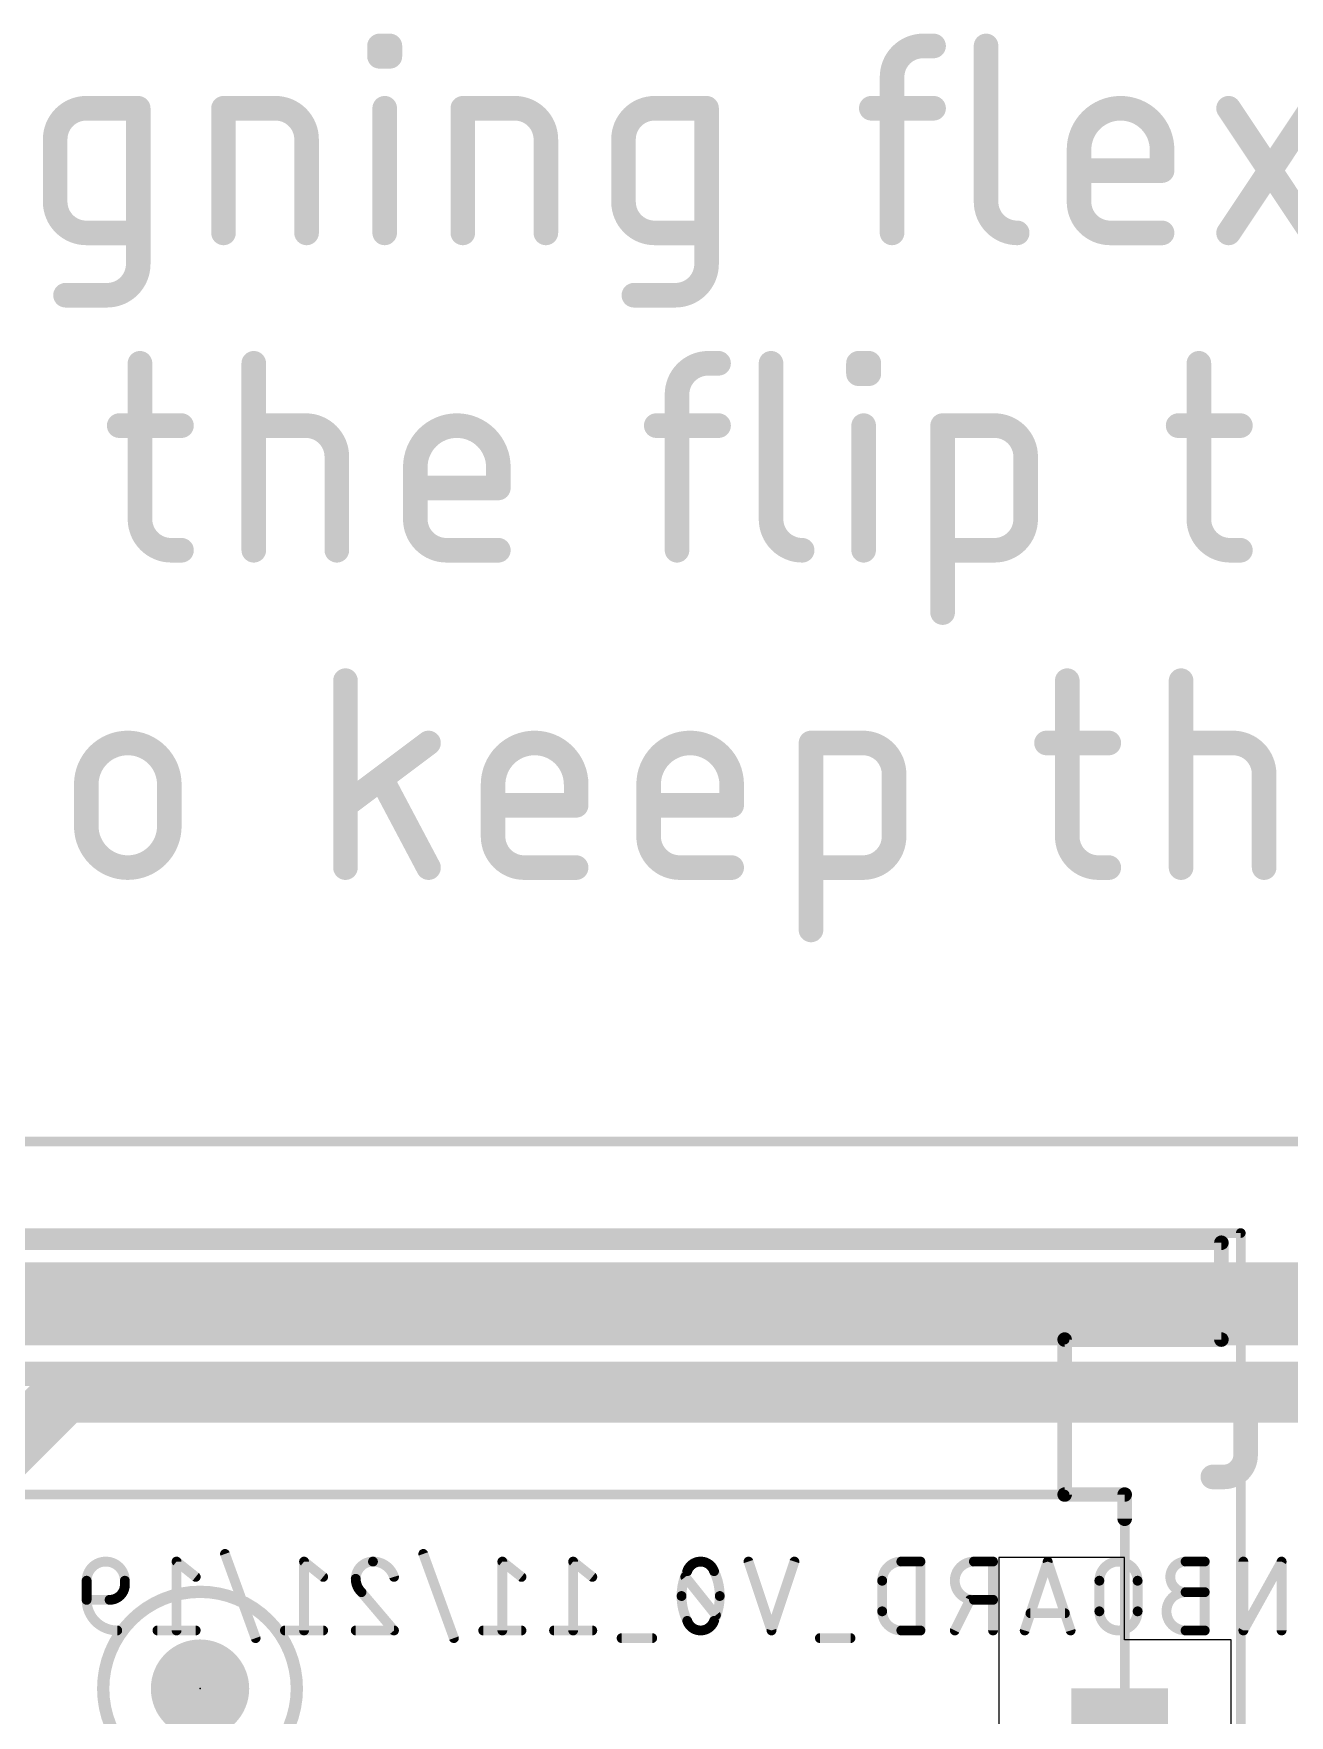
# Model space of a CAD drawing. Extents: x -4.1 to 63.7, y 1.1 to 51.7.
# Drawn here: x 9.88 to 22.85, y 34.37 to 51.74 of the extents above; entities that cross this region are included whole.
import ezdxf

# ---------------------------------------------------------------- set-up
doc = ezdxf.new("R2010")
doc.units = 0
for name, color, linetype in [('1', 12, 'CONTINUOUS'), ('16', 132, 'CONTINUOUS'), ('2', 41, 'CONTINUOUS'), ('20', 141, 'CONTINUOUS'), ('21', 253, 'CONTINUOUS'), ('23', 53, 'CONTINUOUS'), ('25', 253, 'CONTINUOUS'), ('26', 253, 'CONTINUOUS'), ('39', 12, 'CONTINUOUS'), ('41', 12, 'CONTINUOUS'), ('51', 253, 'CONTINUOUS')]:
    doc.layers.add(name, color=color, linetype=linetype)

# ---------------------------------------------------------------- blocks, each defined once
blk = doc.blocks.new('PIE')
at = {"const_width": 0.5}
blk.add_lwpolyline([(0, -0.25, 1), (0, 0.25, 1), (0, -0.25)], format="xyb", dxfattribs=at)
blk = doc.blocks.new('RECT')
blk.add_solid([(-0.5, -0.5), (0.5, -0.5), (-0.5, 0.5), (0.5, 0.5)])

msp = doc.modelspace()

# ---------------------------------------------------------------- linework, layer by layer
at = {"layer": '1'}
for p, q in [((21.15, 36.004), (19.85, 36.004)), ((19.85, 36.004), (19.85, 32.954)), ((21.15, 35.154), (21.15, 36.004)), ((22.25, 35.154), (21.15, 35.154)), ((22.25, 32.954), (22.25, 35.154))]:
    msp.add_line(p, q, dxfattribs=at)
for points, const_width in [([(34.3071, 38.9), (8.2893, 38.9)], 0.3048), ([(34, 38.4), (8.4, 38.4)], 0.3048), ([(10.2, 37.7), (8.3, 35.8)], 0.6096), ([(33.7, 37.7), (10.2, 37.7)], 0.6096)]:
    msp.add_lwpolyline(points, dxfattribs=dict(at, const_width=const_width))
at = {"layer": '1', "const_width": 0.3048}
for points in [[(10.2, 37.8524, 1), (10.2, 37.5476)], [(10.3078, 37.5922, 1), (10.0922, 37.8078)]]:
    msp.add_lwpolyline(points, format="xyb", dxfattribs=at)
at = {"layer": '16', "const_width": 0.8128}
msp.add_lwpolyline([(34.1, 38.6), (8.8, 38.6)], dxfattribs=at)
at = {"layer": '2', "const_width": 0.25}
msp.add_lwpolyline([(4.2, 37.9), (36.6, 37.9)], dxfattribs=at)
at = {"layer": '20'}
for points, const_width in [([(13.454, 51.5034), (13.454, 51.6106)], 0.254), ([(13.454, 51.6106), (13.5613, 51.6106)], 0.254), ([(13.5613, 51.5034), (13.454, 51.5034)], 0.254), ([(13.5613, 51.6106), (13.5613, 51.5034)], 0.254), ([(19.0699, 51.6106), (19.1772, 51.6106)], 0.254), ([(19.7192, 51.6106), (19.7192, 50.0019)], 0.254), ([(18.7482, 49.6802), (18.7482, 51.2889)], 0.254), ([(10.4255, 50.9671), (10.9617, 50.9671)], 0.254), ([(10.9617, 50.9671), (10.9617, 49.3585)], 0.254), ([(11.8428, 49.6802), (11.8428, 50.9671)], 0.254), ([(11.8428, 50.9671), (12.379, 50.9671)], 0.254), ([(13.5077, 49.6802), (13.5077, 50.9671)], 0.254), ([(14.3146, 49.6802), (14.3146, 50.9671)], 0.254), ([(14.3146, 50.9671), (14.8508, 50.9671)], 0.254), ([(16.296, 50.9671), (16.8322, 50.9671)], 0.254), ([(16.8322, 50.9671), (16.8322, 49.3585)], 0.254), ([(18.5337, 50.9671), (19.1772, 50.9671)], 0.254), ([(22.2243, 49.6802), (23.0822, 50.9671)], 0.254), ([(22.2243, 50.9671), (23.0822, 49.6802)], 0.254), ([(10.1038, 50.0019), (10.1038, 50.6454)], 0.254), ([(12.7007, 50.6454), (12.7007, 49.6802)], 0.254), ([(15.1725, 50.6454), (15.1725, 49.6802)], 0.254), ([(15.9743, 50.0019), (15.9743, 50.6454)], 0.254), ([(20.6794, 50.0019), (20.6794, 50.5382)], 0.254), ([(21.5373, 50.5382), (21.5373, 50.3237)], 0.254), ([(21.5373, 50.3237), (20.6794, 50.3237)], 0.254), ([(10.9617, 49.6802), (10.4255, 49.6802)], 0.254), ([(16.8322, 49.6802), (16.296, 49.6802)], 0.254), ([(21.5373, 49.6802), (21.0011, 49.6802)], 0.254), ([(10.64, 49.0367), (10.211, 49.0367)], 0.254), ([(16.5105, 49.0367), (16.0815, 49.0367)], 0.254), ([(10.9799, 48.334), (10.9799, 46.7253)], 0.254), ([(12.1553, 46.4036), (12.1553, 48.334)], 0.254), ([(16.8489, 48.334), (16.9562, 48.334)], 0.254), ([(17.4982, 48.334), (17.4982, 46.7253)], 0.254), ([(18.4012, 48.2268), (18.4012, 48.334)], 0.254), ([(18.4012, 48.334), (18.5084, 48.334)], 0.254), ([(18.5084, 48.334), (18.5084, 48.2268)], 0.254), ([(21.9175, 48.334), (21.9175, 46.7253)], 0.254), ([(18.5084, 48.2268), (18.4012, 48.2268)], 0.254), ([(16.5272, 46.4036), (16.5272, 48.0123)], 0.254), ([(10.7654, 47.6905), (11.4088, 47.6905)], 0.254), ([(12.1553, 47.6905), (12.6916, 47.6905)], 0.254), ([(16.3127, 47.6905), (16.9562, 47.6905)], 0.254), ([(18.4548, 46.4036), (18.4548, 47.6905)], 0.254), ([(19.2705, 45.7601), (19.2705, 47.6905)], 0.254), ([(19.2705, 47.6905), (19.8067, 47.6905)], 0.254), ([(21.703, 47.6905), (22.3464, 47.6905)], 0.254), ([(13.0133, 47.3688), (13.0133, 46.4036)], 0.254), ([(20.1284, 47.3688), (20.1284, 46.7253)], 0.254), ([(13.8238, 46.7253), (13.8238, 47.2616)], 0.254), ([(14.6817, 47.2616), (14.6817, 47.0471)], 0.254), ([(14.6817, 47.0471), (13.8238, 47.0471)], 0.254), ([(11.3016, 46.4036), (11.4088, 46.4036)], 0.254), ([(14.6817, 46.4036), (14.1455, 46.4036)], 0.254), ([(19.8067, 46.4036), (19.2705, 46.4036)], 0.254), ([(22.2392, 46.4036), (22.3464, 46.4036)], 0.254), ([(13.1025, 43.127), (13.1025, 45.0574)], 0.254), ([(20.558, 45.0574), (20.558, 43.4487)], 0.254), ([(21.7335, 43.127), (21.7335, 45.0574)], 0.254), ([(13.9604, 44.4139), (13.1025, 43.7705)], 0.254), ([(17.911, 42.4835), (17.911, 44.4139)], 0.254), ([(17.911, 44.4139), (18.4472, 44.4139)], 0.254), ([(20.3435, 44.4139), (20.987, 44.4139)], 0.254), ([(21.7335, 44.4139), (22.2697, 44.4139)], 0.254), ([(10.4251, 43.556), (10.4251, 43.985)], 0.254), ([(11.2831, 43.985), (11.2831, 43.556)], 0.254), ([(13.9604, 43.127), (13.4778, 44.0386)], 0.254), ([(14.6271, 43.4487), (14.6271, 43.985)], 0.254), ([(15.4851, 43.985), (15.4851, 43.7705)], 0.254), ([(16.2338, 43.4487), (16.2338, 43.985)], 0.254), ([(17.0917, 43.985), (17.0917, 43.7705)], 0.254), ([(18.7689, 44.0922), (18.7689, 43.4487)], 0.254), ([(22.5914, 44.0922), (22.5914, 43.127)], 0.254), ([(15.4851, 43.7705), (14.6271, 43.7705)], 0.254), ([(17.0917, 43.7705), (16.2338, 43.7705)], 0.254), ([(15.4851, 43.127), (14.9488, 43.127)], 0.254), ([(17.0917, 43.127), (16.5555, 43.127)], 0.254), ([(18.4472, 43.127), (17.911, 43.127)], 0.254), ([(20.8797, 43.127), (20.987, 43.127)], 0.254), ([(39, 40.3), (3.7, 40.3)], 0.1)]:
    msp.add_lwpolyline(points, dxfattribs=dict(at, const_width=const_width))
for points, const_width in [([(13.5175, 51.6106, 1), (13.3905, 51.6106)], 0.127), ([(13.454, 51.6741, 1), (13.454, 51.5471)], 0.127), ([(13.454, 51.5669, 1), (13.454, 51.4399)], 0.127), ([(13.6248, 51.6106, 1), (13.4978, 51.6106)], 0.127), ([(13.5613, 51.5471, 1), (13.5613, 51.6741)], 0.127), ([(13.5613, 51.4399, 1), (13.5613, 51.5669)], 0.127), ([(19.0699, 51.6106, 0.4142), (18.7482, 51.2889)], 0.254), ([(19.0699, 51.6741, 1), (19.0699, 51.5471)], 0.127), ([(19.0699, 51.5471, 1), (19.0699, 51.6741)], 0.127), ([(19.1772, 51.5471, 1), (19.1772, 51.6741)], 0.127), ([(19.7827, 51.6106, 1), (19.6557, 51.6106)], 0.127), ([(13.3905, 51.5034, 1), (13.5175, 51.5034)], 0.127), ([(13.4978, 51.5034, 1), (13.6248, 51.5034)], 0.127), ([(18.8117, 51.2889, 1), (18.6847, 51.2889)], 0.127), ([(18.6847, 51.2889, 1), (18.8117, 51.2889)], 0.127), ([(10.4255, 50.9671, 0.4142), (10.1038, 50.6454)], 0.254), ([(10.4255, 51.0306, 1), (10.4255, 50.9036)], 0.127), ([(10.4255, 50.9036, 1), (10.4255, 51.0306)], 0.127), ([(11.0252, 50.9671, 1), (10.8982, 50.9671)], 0.127), ([(10.9617, 50.9036, 1), (10.9617, 51.0306)], 0.127), ([(11.9063, 50.9671, 1), (11.7793, 50.9671)], 0.127), ([(11.8428, 51.0306, 1), (11.8428, 50.9036)], 0.127), ([(12.7007, 50.6454, 0.4142), (12.379, 50.9671)], 0.254), ([(12.379, 51.0306, 1), (12.379, 50.9036)], 0.127), ([(12.379, 50.9036, 1), (12.379, 51.0306)], 0.127), ([(13.5712, 50.9671, 1), (13.4442, 50.9671)], 0.127), ([(14.3781, 50.9671, 1), (14.2511, 50.9671)], 0.127), ([(14.3146, 51.0306, 1), (14.3146, 50.9036)], 0.127), ([(15.1725, 50.6454, 0.4142), (14.8508, 50.9671)], 0.254), ([(14.8508, 51.0306, 1), (14.8508, 50.9036)], 0.127), ([(14.8508, 50.9036, 1), (14.8508, 51.0306)], 0.127), ([(16.296, 50.9671, 0.4142), (15.9743, 50.6454)], 0.254), ([(16.296, 51.0306, 1), (16.296, 50.9036)], 0.127), ([(16.296, 50.9036, 1), (16.296, 51.0306)], 0.127), ([(16.8957, 50.9671, 1), (16.7687, 50.9671)], 0.127), ([(16.8322, 50.9036, 1), (16.8322, 51.0306)], 0.127), ([(18.5337, 51.0306, 1), (18.5337, 50.9036)], 0.127), ([(19.1772, 50.9036, 1), (19.1772, 51.0306)], 0.127), ([(21.5373, 50.5382, 1), (20.6794, 50.5382)], 0.254), ([(22.2771, 51.0024, 1), (22.1714, 50.9319)], 0.127), ([(10.1673, 50.6454, 1), (10.0403, 50.6454)], 0.127), ([(10.0403, 50.6454, 1), (10.1673, 50.6454)], 0.127), ([(12.7642, 50.6454, 1), (12.6372, 50.6454)], 0.127), ([(12.6372, 50.6454, 1), (12.7642, 50.6454)], 0.127), ([(15.236, 50.6454, 1), (15.109, 50.6454)], 0.127), ([(15.109, 50.6454, 1), (15.236, 50.6454)], 0.127), ([(16.0378, 50.6454, 1), (15.9108, 50.6454)], 0.127), ([(15.9108, 50.6454, 1), (16.0378, 50.6454)], 0.127), ([(20.7429, 50.5382, 1), (20.6159, 50.5382)], 0.127), ([(20.6159, 50.5382, 1), (20.7429, 50.5382)], 0.127), ([(21.6008, 50.5382, 1), (21.4738, 50.5382)], 0.127), ([(21.4738, 50.5382, 1), (21.6008, 50.5382)], 0.127), ([(20.6794, 50.3872, 1), (20.6794, 50.2602)], 0.127), ([(21.4738, 50.3237, 1), (21.6008, 50.3237)], 0.127), ([(21.5373, 50.2602, 1), (21.5373, 50.3872)], 0.127), ([(10.1038, 50.0019, 0.4142), (10.4255, 49.6802)], 0.254), ([(10.1673, 50.0019, 1), (10.0403, 50.0019)], 0.127), ([(10.0403, 50.0019, 1), (10.1673, 50.0019)], 0.127), ([(15.9743, 50.0019, 0.4142), (16.296, 49.6802)], 0.254), ([(16.0378, 50.0019, 1), (15.9108, 50.0019)], 0.127), ([(15.9108, 50.0019, 1), (16.0378, 50.0019)], 0.127), ([(19.7192, 50.0019, 0.4142), (20.0409, 49.6802)], 0.254), ([(19.7827, 50.0019, 1), (19.6557, 50.0019)], 0.127), ([(19.6557, 50.0019, 1), (19.7827, 50.0019)], 0.127), ([(20.6794, 50.0019, 0.4142), (21.0011, 49.6802)], 0.254), ([(20.7429, 50.0019, 1), (20.6159, 50.0019)], 0.127), ([(20.6159, 50.0019, 1), (20.7429, 50.0019)], 0.127), ([(10.4255, 49.7437, 1), (10.4255, 49.6167)], 0.127), ([(10.4255, 49.6167, 1), (10.4255, 49.7437)], 0.127), ([(10.9617, 49.6167, 1), (10.9617, 49.7437)], 0.127), ([(11.7793, 49.6802, 1), (11.9063, 49.6802)], 0.127), ([(12.6372, 49.6802, 1), (12.7642, 49.6802)], 0.127), ([(13.4442, 49.6802, 1), (13.5712, 49.6802)], 0.127), ([(14.2511, 49.6802, 1), (14.3781, 49.6802)], 0.127), ([(15.109, 49.6802, 1), (15.236, 49.6802)], 0.127), ([(16.296, 49.7437, 1), (16.296, 49.6167)], 0.127), ([(16.296, 49.6167, 1), (16.296, 49.7437)], 0.127), ([(16.8322, 49.6167, 1), (16.8322, 49.7437)], 0.127), ([(18.6847, 49.6802, 1), (18.8117, 49.6802)], 0.127), ([(20.0409, 49.6167, 1), (20.0409, 49.7437)], 0.127), ([(21.0011, 49.7437, 1), (21.0011, 49.6167)], 0.127), ([(21.0011, 49.6167, 1), (21.0011, 49.7437)], 0.127), ([(21.5373, 49.6167, 1), (21.5373, 49.7437)], 0.127), ([(22.1714, 49.7154, 1), (22.2771, 49.645)], 0.127), ([(10.64, 49.0367, 0.4142), (10.9617, 49.3585)], 0.254), ([(11.0252, 49.3585, 1), (10.8982, 49.3585)], 0.127), ([(10.8982, 49.3585, 1), (11.0252, 49.3585)], 0.127), ([(16.5105, 49.0367, 0.4142), (16.8322, 49.3585)], 0.254), ([(16.8957, 49.3585, 1), (16.7687, 49.3585)], 0.127), ([(16.7687, 49.3585, 1), (16.8957, 49.3585)], 0.127), ([(10.211, 49.1002, 1), (10.211, 48.9732)], 0.127), ([(10.64, 49.1002, 1), (10.64, 48.9732)], 0.127), ([(10.64, 48.9732, 1), (10.64, 49.1002)], 0.127), ([(16.0815, 49.1002, 1), (16.0815, 48.9732)], 0.127), ([(16.5105, 49.1002, 1), (16.5105, 48.9732)], 0.127), ([(16.5105, 48.9732, 1), (16.5105, 49.1002)], 0.127), ([(11.0434, 48.334, 1), (10.9164, 48.334)], 0.127), ([(12.2188, 48.334, 1), (12.0918, 48.334)], 0.127), ([(16.8489, 48.334, 0.4142), (16.5272, 48.0123)], 0.254), ([(16.8489, 48.3975, 1), (16.8489, 48.2705)], 0.127), ([(16.8489, 48.2705, 1), (16.8489, 48.3975)], 0.127), ([(16.9562, 48.2705, 1), (16.9562, 48.3975)], 0.127), ([(17.5617, 48.334, 1), (17.4347, 48.334)], 0.127), ([(18.4647, 48.334, 1), (18.3377, 48.334)], 0.127), ([(18.4012, 48.3975, 1), (18.4012, 48.2705)], 0.127), ([(18.5719, 48.334, 1), (18.4449, 48.334)], 0.127), ([(18.5084, 48.2705, 1), (18.5084, 48.3975)], 0.127), ([(21.981, 48.334, 1), (21.854, 48.334)], 0.127), ([(18.4012, 48.2903, 1), (18.4012, 48.1633)], 0.127), ([(18.3377, 48.2268, 1), (18.4647, 48.2268)], 0.127), ([(18.4449, 48.2268, 1), (18.5719, 48.2268)], 0.127), ([(18.5084, 48.1633, 1), (18.5084, 48.2903)], 0.127), ([(16.5907, 48.0123, 1), (16.4637, 48.0123)], 0.127), ([(16.4637, 48.0123, 1), (16.5907, 48.0123)], 0.127), ([(10.7654, 47.754, 1), (10.7654, 47.627)], 0.127), ([(11.4088, 47.627, 1), (11.4088, 47.754)], 0.127), ([(12.1553, 47.754, 1), (12.1553, 47.627)], 0.127), ([(13.0133, 47.3688, 0.4142), (12.6916, 47.6905)], 0.254), ([(12.6916, 47.754, 1), (12.6916, 47.627)], 0.127), ([(12.6916, 47.627, 1), (12.6916, 47.754)], 0.127), ([(14.6817, 47.2616, 1), (13.8238, 47.2616)], 0.254), ([(16.3127, 47.754, 1), (16.3127, 47.627)], 0.127), ([(16.9562, 47.627, 1), (16.9562, 47.754)], 0.127), ([(18.5183, 47.6905, 1), (18.3913, 47.6905)], 0.127), ([(19.334, 47.6905, 1), (19.207, 47.6905)], 0.127), ([(19.2705, 47.754, 1), (19.2705, 47.627)], 0.127), ([(20.1284, 47.3688, 0.4142), (19.8067, 47.6905)], 0.254), ([(19.8067, 47.754, 1), (19.8067, 47.627)], 0.127), ([(19.8067, 47.627, 1), (19.8067, 47.754)], 0.127), ([(21.703, 47.754, 1), (21.703, 47.627)], 0.127), ([(22.3464, 47.627, 1), (22.3464, 47.754)], 0.127), ([(13.0768, 47.3688, 1), (12.9498, 47.3688)], 0.127), ([(12.9498, 47.3688, 1), (13.0768, 47.3688)], 0.127), ([(20.1919, 47.3688, 1), (20.0649, 47.3688)], 0.127), ([(20.0649, 47.3688, 1), (20.1919, 47.3688)], 0.127), ([(13.8873, 47.2616, 1), (13.7603, 47.2616)], 0.127), ([(13.7603, 47.2616, 1), (13.8873, 47.2616)], 0.127), ([(14.7452, 47.2616, 1), (14.6182, 47.2616)], 0.127), ([(14.6182, 47.2616, 1), (14.7452, 47.2616)], 0.127), ([(13.8238, 47.1106, 1), (13.8238, 46.9836)], 0.127), ([(14.6182, 47.0471, 1), (14.7452, 47.0471)], 0.127), ([(14.6817, 46.9836, 1), (14.6817, 47.1106)], 0.127), ([(10.9799, 46.7253, 0.4142), (11.3016, 46.4036)], 0.254), ([(11.0434, 46.7253, 1), (10.9164, 46.7253)], 0.127), ([(10.9164, 46.7253, 1), (11.0434, 46.7253)], 0.127), ([(13.8238, 46.7253, 0.4142), (14.1455, 46.4036)], 0.254), ([(13.8873, 46.7253, 1), (13.7603, 46.7253)], 0.127), ([(13.7603, 46.7253, 1), (13.8873, 46.7253)], 0.127), ([(17.4982, 46.7253, 0.4142), (17.8199, 46.4036)], 0.254), ([(17.5617, 46.7253, 1), (17.4347, 46.7253)], 0.127), ([(17.4347, 46.7253, 1), (17.5617, 46.7253)], 0.127), ([(19.8067, 46.4036, 0.4142), (20.1284, 46.7253)], 0.254), ([(20.1919, 46.7253, 1), (20.0649, 46.7253)], 0.127), ([(20.0649, 46.7253, 1), (20.1919, 46.7253)], 0.127), ([(21.9175, 46.7253, 0.4142), (22.2392, 46.4036)], 0.254), ([(21.981, 46.7253, 1), (21.854, 46.7253)], 0.127), ([(21.854, 46.7253, 1), (21.981, 46.7253)], 0.127), ([(11.3016, 46.4671, 1), (11.3016, 46.3401)], 0.127), ([(11.3016, 46.3401, 1), (11.3016, 46.4671)], 0.127), ([(11.4088, 46.3401, 1), (11.4088, 46.4671)], 0.127), ([(12.0918, 46.4036, 1), (12.2188, 46.4036)], 0.127), ([(12.9498, 46.4036, 1), (13.0768, 46.4036)], 0.127), ([(14.1455, 46.4671, 1), (14.1455, 46.3401)], 0.127), ([(14.1455, 46.3401, 1), (14.1455, 46.4671)], 0.127), ([(14.6817, 46.3401, 1), (14.6817, 46.4671)], 0.127), ([(16.4637, 46.4036, 1), (16.5907, 46.4036)], 0.127), ([(17.8199, 46.3401, 1), (17.8199, 46.4671)], 0.127), ([(18.3913, 46.4036, 1), (18.5183, 46.4036)], 0.127), ([(19.2705, 46.4671, 1), (19.2705, 46.3401)], 0.127), ([(19.8067, 46.4671, 1), (19.8067, 46.3401)], 0.127), ([(19.8067, 46.3401, 1), (19.8067, 46.4671)], 0.127), ([(22.2392, 46.4671, 1), (22.2392, 46.3401)], 0.127), ([(22.2392, 46.3401, 1), (22.2392, 46.4671)], 0.127), ([(22.3464, 46.3401, 1), (22.3464, 46.4671)], 0.127), ([(19.207, 45.7601, 1), (19.334, 45.7601)], 0.127), ([(13.166, 45.0574, 1), (13.039, 45.0574)], 0.127), ([(20.6215, 45.0574, 1), (20.4945, 45.0574)], 0.127), ([(21.797, 45.0574, 1), (21.67, 45.0574)], 0.127), ([(11.283, 43.985, 1), (10.4251, 43.985)], 0.254), ([(13.9985, 44.3631, 1), (13.9223, 44.4647)], 0.127), ([(15.4851, 43.985, 1), (14.6271, 43.985)], 0.254), ([(17.0917, 43.985, 1), (16.2338, 43.985)], 0.254), ([(17.9745, 44.4139, 1), (17.8475, 44.4139)], 0.127), ([(17.911, 44.4774, 1), (17.911, 44.3504)], 0.127), ([(18.7689, 44.0922, 0.4142), (18.4472, 44.4139)], 0.254), ([(18.4472, 44.4774, 1), (18.4472, 44.3504)], 0.127), ([(18.4472, 44.3504, 1), (18.4472, 44.4774)], 0.127), ([(20.3435, 44.4774, 1), (20.3435, 44.3504)], 0.127), ([(20.987, 44.3504, 1), (20.987, 44.4774)], 0.127), ([(21.7335, 44.4774, 1), (21.7335, 44.3504)], 0.127), ([(22.5914, 44.0922, 0.4142), (22.2697, 44.4139)], 0.254), ([(22.2697, 44.4774, 1), (22.2697, 44.3504)], 0.127), ([(22.2697, 44.3504, 1), (22.2697, 44.4774)], 0.127), ([(10.4886, 43.985, 1), (10.3616, 43.985)], 0.127), ([(11.3466, 43.985, 1), (11.2196, 43.985)], 0.127), ([(13.534, 44.0683, 1), (13.4217, 44.0089)], 0.127), ([(14.6906, 43.985, 1), (14.5636, 43.985)], 0.127), ([(15.5486, 43.985, 1), (15.4216, 43.985)], 0.127), ([(16.2973, 43.985, 1), (16.1703, 43.985)], 0.127), ([(17.1552, 43.985, 1), (17.0282, 43.985)], 0.127), ([(18.8324, 44.0922, 1), (18.7054, 44.0922)], 0.127), ([(18.7054, 44.0922, 1), (18.8324, 44.0922)], 0.127), ([(22.6549, 44.0922, 1), (22.5279, 44.0922)], 0.127), ([(22.5279, 44.0922, 1), (22.6549, 44.0922)], 0.127), ([(10.3616, 43.985, 1), (10.4886, 43.985)], 0.127), ([(11.2195, 43.985, 1), (11.3465, 43.985)], 0.127), ([(14.5636, 43.985, 1), (14.6906, 43.985)], 0.127), ([(15.4216, 43.985, 1), (15.5486, 43.985)], 0.127), ([(16.1703, 43.985, 1), (16.2973, 43.985)], 0.127), ([(17.0282, 43.985, 1), (17.1552, 43.985)], 0.127), ([(13.0644, 43.8213, 1), (13.1406, 43.7197)], 0.127), ([(14.6271, 43.834, 1), (14.6271, 43.707)], 0.127), ([(15.4216, 43.7705, 1), (15.5486, 43.7705)], 0.127), ([(15.4851, 43.707, 1), (15.4851, 43.834)], 0.127), ([(16.2338, 43.834, 1), (16.2338, 43.707)], 0.127), ([(17.0282, 43.7705, 1), (17.1552, 43.7705)], 0.127), ([(17.0917, 43.707, 1), (17.0917, 43.834)], 0.127), ([(10.4251, 43.556, 1), (11.2831, 43.556)], 0.254), ([(10.4886, 43.556, 1), (10.3616, 43.556)], 0.127), ([(10.3616, 43.556, 1), (10.4886, 43.556)], 0.127), ([(11.3466, 43.556, 1), (11.2196, 43.556)], 0.127), ([(11.2196, 43.556, 1), (11.3466, 43.556)], 0.127), ([(14.6271, 43.4487, 0.4142), (14.9488, 43.127)], 0.254), ([(14.6906, 43.4487, 1), (14.5636, 43.4487)], 0.127), ([(14.5636, 43.4487, 1), (14.6906, 43.4487)], 0.127), ([(16.2338, 43.4487, 0.4142), (16.5555, 43.127)], 0.254), ([(16.2973, 43.4487, 1), (16.1703, 43.4487)], 0.127), ([(16.1703, 43.4487, 1), (16.2973, 43.4487)], 0.127), ([(18.4472, 43.127, 0.4142), (18.7689, 43.4487)], 0.254), ([(18.8324, 43.4487, 1), (18.7054, 43.4487)], 0.127), ([(18.7054, 43.4487, 1), (18.8324, 43.4487)], 0.127), ([(20.558, 43.4487, 0.4142), (20.8797, 43.127)], 0.254), ([(20.6215, 43.4487, 1), (20.4945, 43.4487)], 0.127), ([(20.4945, 43.4487, 1), (20.6215, 43.4487)], 0.127), ([(14.9488, 43.1905, 1), (14.9488, 43.0635)], 0.127), ([(14.9488, 43.0635, 1), (14.9488, 43.1905)], 0.127), ([(15.4851, 43.0635, 1), (15.4851, 43.1905)], 0.127), ([(16.5555, 43.1905, 1), (16.5555, 43.0635)], 0.127), ([(16.5555, 43.0635, 1), (16.5555, 43.1905)], 0.127), ([(17.0917, 43.0635, 1), (17.0917, 43.1905)], 0.127), ([(17.911, 43.1905, 1), (17.911, 43.0635)], 0.127), ([(18.4472, 43.1905, 1), (18.4472, 43.0635)], 0.127), ([(18.4472, 43.0635, 1), (18.4472, 43.1905)], 0.127), ([(20.8797, 43.1905, 1), (20.8797, 43.0635)], 0.127), ([(20.8797, 43.0635, 1), (20.8797, 43.1905)], 0.127), ([(20.987, 43.0635, 1), (20.987, 43.1905)], 0.127), ([(13.039, 43.127, 1), (13.166, 43.127)], 0.127), ([(13.9043, 43.0973, 1), (14.0166, 43.1567)], 0.127), ([(21.67, 43.127, 1), (21.797, 43.127)], 0.127), ([(22.5279, 43.127, 1), (22.6549, 43.127)], 0.127), ([(17.8475, 42.4835, 1), (17.9745, 42.4835)], 0.127)]:
    msp.add_lwpolyline(points, format="xyb", dxfattribs=dict(at, const_width=const_width))
at = {"layer": '21', "const_width": 0.15}
for points in [[(22.15, 39.254), (3.55, 39.254)], [(22.15, 39.254), (22.15, 38.254)], [(20.531, 38.254), (20.531, 36.654)], [(22.15, 38.254), (20.531, 38.254)], [(21.151, 36.654), (20.531, 36.654)], [(21.151, 36.654), (21.151, 36.404)]]:
    msp.add_lwpolyline(points, dxfattribs=at)
at = {"layer": '21', "const_width": 0.075}
for points in [[(22.1875, 39.254, 1), (22.1125, 39.254)], [(22.15, 39.2165, 1), (22.15, 39.2915)], [(20.5685, 38.254, 1), (20.4935, 38.254)], [(20.531, 38.2915, 1), (20.531, 38.2165)], [(22.1125, 38.254, 1), (22.1875, 38.254)], [(22.15, 38.2165, 1), (22.15, 38.2915)], [(20.531, 36.6915, 1), (20.531, 36.6165)], [(20.4935, 36.654, 1), (20.5685, 36.654)], [(21.1885, 36.654, 1), (21.1135, 36.654)], [(21.151, 36.6165, 1), (21.151, 36.6915)], [(21.1135, 36.404, 1), (21.1885, 36.404)]]:
    msp.add_lwpolyline(points, format="xyb", dxfattribs=at)
at = {"layer": '23'}
msp.add_point((11.6, 34.65), dxfattribs=at)
at = {"layer": '25', "const_width": 0.254}
for points in [[(22.4, 37.852), (22.4, 37.0618)], [(22.1743, 36.836), (22.0614, 36.836)]]:
    msp.add_lwpolyline(points, dxfattribs=at)
at = {"layer": '25'}
for points, const_width in [([(22.4635, 37.852, 1), (22.3365, 37.852)], 0.127), ([(22.1743, 36.836, 0.4142), (22.4, 37.0618)], 0.254), ([(22.4635, 37.0618, 1), (22.3365, 37.0618)], 0.127), ([(22.3365, 37.0618, 1), (22.4635, 37.0618)], 0.127), ([(22.0614, 36.8995, 1), (22.0614, 36.7725)], 0.127), ([(22.1743, 36.8995, 1), (22.1743, 36.7725)], 0.127), ([(22.1743, 36.7725, 1), (22.1743, 36.8995)], 0.127)]:
    msp.add_lwpolyline(points, format="xyb", dxfattribs=dict(at, const_width=const_width))
at = {"layer": '26'}
for points, const_width in [([(10.8239, 35.7644, 1), (10.4288, 35.7644)], 0.1016), ([(11.3737, 35.9818, 1), (11.342, 35.9422)], 0.0508), ([(11.3833, 35.962, 1), (11.3325, 35.962)], 0.0508), ([(11.8821, 36.0497, 1), (11.8343, 36.0323)], 0.0508), ([(12.6905, 35.9818, 1), (12.6587, 35.9422)], 0.0508), ([(12.7, 35.962, 1), (12.6492, 35.962)], 0.0508), ([(13.3864, 35.962, 0.4142), (13.2086, 35.7842)], 0.1016), ([(13.6037, 35.804, 0.3252), (13.3864, 35.962)], 0.1016), ([(13.3864, 35.9874, 1), (13.3864, 35.9366)], 0.0508), ([(13.3864, 35.9366, 1), (13.3864, 35.9874)], 0.0508), ([(13.9303, 36.0497, 1), (13.8826, 36.0323)], 0.0508), ([(14.7387, 35.9818, 1), (14.707, 35.9422)], 0.0508), ([(14.7483, 35.962, 1), (14.6975, 35.962)], 0.0508), ([(15.4703, 35.9818, 1), (15.4385, 35.9422)], 0.0508), ([(15.4798, 35.962, 1), (15.429, 35.962)], 0.0508), ([(16.7711, 35.962, 0.3205), (16.6328, 35.8632)], 0.1016), ([(16.9094, 35.8632, 0.3205), (16.7711, 35.962)], 0.1016), ([(16.7711, 35.9874, 1), (16.7711, 35.9366)], 0.0508), ([(16.7711, 35.9366, 1), (16.7711, 35.9874)], 0.0508), ([(17.2897, 35.97, 1), (17.2415, 35.954)], 0.0508), ([(17.7638, 35.954, 1), (17.7156, 35.97)], 0.0508), ([(18.8438, 35.962, 0.4142), (18.6462, 35.7644)], 0.1016), ([(18.8438, 35.9874, 1), (18.8438, 35.9366)], 0.0508), ([(18.8438, 35.9366, 1), (18.8438, 35.9874)], 0.0508), ([(19.0667, 35.962, 1), (19.0159, 35.962)], 0.0508), ([(19.0413, 35.9366, 1), (19.0413, 35.9874)], 0.0508), ([(19.5936, 35.962, 1), (19.5936, 35.5669)], 0.1016), ([(19.5936, 35.9874, 1), (19.5936, 35.9366)], 0.0508), ([(19.5936, 35.9366, 1), (19.5936, 35.9874)], 0.0508), ([(19.8166, 35.962, 1), (19.7658, 35.962)], 0.0508), ([(19.7912, 35.9366, 1), (19.7912, 35.9874)], 0.0508), ([(20.3797, 35.97, 1), (20.3315, 35.954)], 0.0508), ([(20.3797, 35.954, 1), (20.3315, 35.97)], 0.0508), ([(21.2846, 35.7644, 1), (20.8895, 35.7644)], 0.1016), ([(21.7803, 35.962, 1), (21.7803, 35.6459)], 0.1016), ([(21.7803, 35.9874, 1), (21.7803, 35.9366)], 0.0508), ([(21.7803, 35.9366, 1), (21.7803, 35.9874)], 0.0508), ([(22.0033, 35.962, 1), (21.9525, 35.962)], 0.0508), ([(21.9779, 35.9366, 1), (21.9779, 35.9874)], 0.0508), ([(22.4024, 35.962, 1), (22.3516, 35.962)], 0.0508), ([(22.7975, 35.962, 1), (22.7467, 35.962)], 0.0508), ([(22.7943, 35.9497, 1), (22.7499, 35.9743)], 0.0508), ([(10.4542, 35.7644, 1), (10.4034, 35.7644)], 0.0508), ([(10.4034, 35.7644, 1), (10.4542, 35.7644)], 0.0508), ([(10.6659, 35.5669, 0.4142), (10.8239, 35.7249)], 0.1016), ([(10.8493, 35.7644, 1), (10.7985, 35.7644)], 0.0508), ([(10.7985, 35.7644, 1), (10.8493, 35.7644)], 0.0508), ([(10.8493, 35.7249, 1), (10.7985, 35.7249)], 0.0508), ([(11.5396, 35.7841, 1), (11.5713, 35.8238)], 0.0508), ([(12.8563, 35.7841, 1), (12.888, 35.8238)], 0.0508), ([(13.2086, 35.7842, 0.2053), (13.2678, 35.6459)], 0.1016), ([(13.234, 35.7842, 1), (13.1832, 35.7842)], 0.0508), ([(13.1832, 35.7842, 1), (13.234, 35.7842)], 0.0508), ([(13.5795, 35.7961, 1), (13.6279, 35.8118)], 0.0508), ([(14.9046, 35.7841, 1), (14.9363, 35.8238)], 0.0508), ([(15.6361, 35.7841, 1), (15.6678, 35.8238)], 0.0508), ([(16.6328, 35.8632, 0.1139), (16.5736, 35.6064)], 0.1016), ([(16.6329, 35.8198, 1), (16.5932, 35.7881)], 0.0508), ([(16.6088, 35.8715, 1), (16.6569, 35.855)], 0.0508), ([(16.6557, 35.8521, 1), (16.61, 35.8744)], 0.0508), ([(16.9687, 35.6064, 0.1139), (16.9094, 35.8632)], 0.1016), ([(16.9322, 35.8744, 1), (16.8866, 35.8521)], 0.0508), ([(16.8854, 35.855, 1), (16.9334, 35.8715)], 0.0508), ([(18.6716, 35.7644, 1), (18.6208, 35.7644)], 0.0508), ([(18.6208, 35.7644, 1), (18.6716, 35.7644)], 0.0508), ([(20.9149, 35.7644, 1), (20.8641, 35.7644)], 0.0508), ([(20.8641, 35.7644, 1), (20.9149, 35.7644)], 0.0508), ([(21.31, 35.7644, 1), (21.2592, 35.7644)], 0.0508), ([(21.2592, 35.7644, 1), (21.31, 35.7644)], 0.0508), ([(10.4288, 35.5923, 1), (10.4288, 35.5415)], 0.0508), ([(10.4288, 35.5669, 0.4142), (10.7449, 35.2508)], 0.1016), ([(10.4542, 35.5669, 1), (10.4034, 35.5669)], 0.0508), ([(10.6659, 35.5923, 1), (10.6659, 35.5415)], 0.0508), ([(10.6659, 35.5415, 1), (10.6659, 35.5923)], 0.0508), ([(10.7985, 35.7249, 1), (10.8493, 35.7249)], 0.0508), ([(13.2872, 35.6624, 1), (13.2485, 35.6295)], 0.0508), ([(13.2503, 35.6275, 1), (13.2854, 35.6643)], 0.0508), ([(16.5736, 35.6064, 0.1139), (16.6328, 35.3496)], 0.1016), ([(16.599, 35.6064, 1), (16.5482, 35.6064)], 0.0508), ([(16.5482, 35.6064, 1), (16.599, 35.6064)], 0.0508), ([(16.9094, 35.3496, 0.1139), (16.9687, 35.6064)], 0.1016), ([(16.9941, 35.6064, 1), (16.9433, 35.6064)], 0.0508), ([(16.9433, 35.6064, 1), (16.9941, 35.6064)], 0.0508), ([(19.5768, 35.5555, 1), (19.5314, 35.5782)], 0.0508), ([(19.5936, 35.5923, 1), (19.5936, 35.5415)], 0.0508), ([(19.5936, 35.5415, 1), (19.5936, 35.5923)], 0.0508), ([(19.7912, 35.5415, 1), (19.7912, 35.5923)], 0.0508), ([(21.7803, 35.6459, 1), (21.7803, 35.2508)], 0.1016), ([(21.7803, 35.6713, 1), (21.7803, 35.6205)], 0.0508), ([(21.7803, 35.6205, 1), (21.7803, 35.6713)], 0.0508), ([(21.7803, 35.6205, 1), (21.7803, 35.6713)], 0.0508), ([(21.9779, 35.6205, 1), (21.9779, 35.6713)], 0.0508), ([(10.4034, 35.5669, 1), (10.4542, 35.5669)], 0.0508), ([(16.9093, 35.393, 1), (16.949, 35.4247)], 0.0508), ([(18.6462, 35.4484, 0.4142), (18.8438, 35.2508)], 0.1016), ([(18.6716, 35.4484, 1), (18.6208, 35.4484)], 0.0508), ([(18.6208, 35.4484, 1), (18.6716, 35.4484)], 0.0508), ([(20.1778, 35.454, 1), (20.1778, 35.4032)], 0.0508), ([(20.5334, 35.4032, 1), (20.5334, 35.454)], 0.0508), ([(20.8895, 35.4484, 1), (21.2846, 35.4484)], 0.1016), ([(20.9149, 35.4484, 1), (20.8641, 35.4484)], 0.0508), ([(20.8641, 35.4484, 1), (20.9149, 35.4484)], 0.0508), ([(21.31, 35.4484, 1), (21.2592, 35.4484)], 0.0508), ([(21.2592, 35.4484, 1), (21.31, 35.4484)], 0.0508), ([(10.7449, 35.2254, 1), (10.7449, 35.2762)], 0.0508), ([(11.1603, 35.2762, 1), (11.1603, 35.2254)], 0.0508), ([(11.3325, 35.2508, 1), (11.3833, 35.2508)], 0.0508), ([(11.5554, 35.2254, 1), (11.5554, 35.2762)], 0.0508), ([(12.4771, 35.2762, 1), (12.4771, 35.2254)], 0.0508), ([(12.6492, 35.2508, 1), (12.7, 35.2508)], 0.0508), ([(12.8722, 35.2254, 1), (12.8722, 35.2762)], 0.0508), ([(13.2086, 35.2762, 1), (13.2086, 35.2254)], 0.0508), ([(13.5843, 35.2343, 1), (13.623, 35.2673)], 0.0508), ([(13.6037, 35.2254, 1), (13.6037, 35.2762)], 0.0508), ([(14.5253, 35.2762, 1), (14.5253, 35.2254)], 0.0508), ([(14.6975, 35.2508, 1), (14.7483, 35.2508)], 0.0508), ([(14.9204, 35.2254, 1), (14.9204, 35.2762)], 0.0508), ([(15.2568, 35.2762, 1), (15.2568, 35.2254)], 0.0508), ([(15.429, 35.2508, 1), (15.4798, 35.2508)], 0.0508), ([(15.6519, 35.2254, 1), (15.6519, 35.2762)], 0.0508), ([(16.6328, 35.3496, 0.3205), (16.7711, 35.2508)], 0.1016), ([(16.6569, 35.3578, 1), (16.6088, 35.3413)], 0.0508), ([(16.61, 35.3384, 1), (16.6557, 35.3607)], 0.0508), ([(16.7711, 35.2508, 0.3205), (16.9094, 35.3496)], 0.1016), ([(16.7711, 35.2762, 1), (16.7711, 35.2254)], 0.0508), ([(16.7711, 35.2254, 1), (16.7711, 35.2762)], 0.0508), ([(16.8866, 35.3607, 1), (16.9322, 35.3384)], 0.0508), ([(16.9334, 35.3413, 1), (16.8854, 35.3578)], 0.0508), ([(17.4786, 35.2588, 1), (17.5267, 35.2428)], 0.0508), ([(17.4786, 35.2428, 1), (17.5267, 35.2588)], 0.0508), ([(18.8438, 35.2762, 1), (18.8438, 35.2254)], 0.0508), ([(18.8438, 35.2254, 1), (18.8438, 35.2762)], 0.0508), ([(19.0159, 35.2508, 1), (19.0667, 35.2508)], 0.0508), ([(19.0413, 35.2254, 1), (19.0413, 35.2762)], 0.0508), ([(19.3734, 35.2622, 1), (19.4188, 35.2394)], 0.0508), ([(19.7658, 35.2508, 1), (19.8166, 35.2508)], 0.0508), ([(20.0944, 35.2588, 1), (20.1426, 35.2428)], 0.0508), ([(20.5685, 35.2428, 1), (20.6167, 35.2588)], 0.0508), ([(21.7803, 35.2762, 1), (21.7803, 35.2254)], 0.0508), ([(21.7803, 35.2254, 1), (21.7803, 35.2762)], 0.0508), ([(21.9525, 35.2508, 1), (22.0033, 35.2508)], 0.0508), ([(21.9779, 35.2254, 1), (21.9779, 35.2762)], 0.0508), ([(22.3547, 35.2631, 1), (22.3992, 35.2385)], 0.0508), ([(22.3516, 35.2508, 1), (22.4024, 35.2508)], 0.0508), ([(22.7467, 35.2508, 1), (22.7975, 35.2508)], 0.0508), ([(12.1504, 35.1631, 1), (12.1982, 35.1805)], 0.0508), ([(14.1987, 35.1631, 1), (14.2464, 35.1805)], 0.0508), ([(15.9547, 35.1972, 1), (15.9547, 35.1464)], 0.0508), ([(16.2708, 35.1464, 1), (16.2708, 35.1972)], 0.0508), ([(18.003, 35.1972, 1), (18.003, 35.1464)], 0.0508), ([(18.3191, 35.1464, 1), (18.3191, 35.1972)], 0.0508)]:
    msp.add_lwpolyline(points, format="xyb", dxfattribs=dict(at, const_width=const_width))
at = {"layer": '26', "const_width": 0.1016}
for points in [[(11.5554, 35.804), (11.3579, 35.962)], [(11.3579, 35.962), (11.3579, 35.2508)], [(12.1743, 35.1718), (11.8582, 36.041)], [(12.8722, 35.804), (12.6746, 35.962)], [(12.6746, 35.962), (12.6746, 35.2508)], [(14.2225, 35.1718), (13.9065, 36.041)], [(14.9204, 35.804), (14.7229, 35.962)], [(14.7229, 35.962), (14.7229, 35.2508)], [(15.6519, 35.804), (15.4544, 35.962)], [(15.4544, 35.962), (15.4544, 35.2508)], [(17.5026, 35.2508), (17.2656, 35.962)], [(17.7397, 35.962), (17.5026, 35.2508)], [(19.0413, 35.962), (18.8438, 35.962)], [(19.0413, 35.2508), (19.0413, 35.962)], [(19.7912, 35.962), (19.5936, 35.962)], [(19.7912, 35.2508), (19.7912, 35.962)], [(20.3556, 35.962), (20.1185, 35.2508)], [(20.5926, 35.2508), (20.3556, 35.962)], [(21.9779, 35.962), (21.7803, 35.962)], [(21.9779, 35.2508), (21.9779, 35.962)], [(22.7721, 35.962), (22.377, 35.2508)], [(22.377, 35.2508), (22.377, 35.962)], [(22.7721, 35.2508), (22.7721, 35.962)], [(10.4288, 35.7644), (10.4288, 35.5669)], [(10.8239, 35.7249), (10.8239, 35.7644)], [(16.9292, 35.4088), (16.6131, 35.804)], [(18.6462, 35.7644), (18.6462, 35.4484)], [(20.8895, 35.7644), (20.8895, 35.4484)], [(21.2846, 35.4484), (21.2846, 35.7644)], [(10.4288, 35.5669), (10.6659, 35.5669)], [(13.2678, 35.6459), (13.6037, 35.2508)], [(19.3961, 35.2508), (19.5541, 35.5669)], [(19.5936, 35.5669), (19.7912, 35.5669)], [(21.9779, 35.6459), (21.7803, 35.6459)], [(20.1778, 35.4286), (20.5334, 35.4286)], [(11.5554, 35.2508), (11.1603, 35.2508)], [(12.8722, 35.2508), (12.4771, 35.2508)], [(13.6037, 35.2508), (13.2086, 35.2508)], [(14.9204, 35.2508), (14.5253, 35.2508)], [(15.6519, 35.2508), (15.2568, 35.2508)], [(18.8438, 35.2508), (19.0413, 35.2508)], [(21.7803, 35.2508), (21.9779, 35.2508)], [(16.2708, 35.1718), (15.9547, 35.1718)], [(18.3191, 35.1718), (18.003, 35.1718)]]:
    msp.add_lwpolyline(points, dxfattribs=at)
at = {"layer": '39', "const_width": 0.1}
for points in [[(3.35, 39.354), (22.35, 39.354)], [(22.35, 39.354), (22.35, 32.054)]]:
    msp.add_lwpolyline(points, dxfattribs=at)
at = {"layer": '39', "const_width": 0.05}
for points in [[(22.375, 39.354, 1), (22.325, 39.354)], [(22.35, 39.329, 1), (22.35, 39.379)]]:
    msp.add_lwpolyline(points, format="xyb", dxfattribs=at)
at = {"layer": '41', "const_width": 0.127}
msp.add_lwpolyline([(11.6, 33.65, 1), (11.6, 35.65, 1), (11.6, 33.65)], format="xyb", dxfattribs=at)
at = {"layer": '51', "const_width": 0.1}
for points in [[(22.15, 39.254), (3.55, 39.254)], [(22.15, 38.254), (22.15, 39.254)], [(20.531, 38.254), (5.171, 38.254)], [(22.15, 38.254), (20.531, 38.254)], [(20.531, 38.254), (20.531, 36.654)], [(20.531, 36.654), (5.171, 36.654)], [(21.151, 36.654), (20.531, 36.654)], [(21.151, 36.654), (21.151, 33.154)]]:
    msp.add_lwpolyline(points, dxfattribs=at)
at = {"layer": '51', "const_width": 0.05}
for points in [[(22.175, 39.254, 1), (22.125, 39.254)], [(22.15, 39.229, 1), (22.15, 39.279)], [(20.531, 38.279, 1), (20.531, 38.229)], [(20.556, 38.254, 1), (20.506, 38.254)], [(20.531, 38.229, 1), (20.531, 38.279)], [(22.125, 38.254, 1), (22.175, 38.254)], [(22.15, 38.229, 1), (22.15, 38.279)], [(20.531, 36.679, 1), (20.531, 36.629)], [(20.506, 36.654, 1), (20.556, 36.654)], [(20.531, 36.629, 1), (20.531, 36.679)], [(21.176, 36.654, 1), (21.126, 36.654)], [(21.151, 36.629, 1), (21.151, 36.679)]]:
    msp.add_lwpolyline(points, format="xyb", dxfattribs=at)

# ---------------------------------------------------------------- block references
at = {"layer": '1', "xscale": 1.016, "yscale": 1.016}
msp.add_blockref('PIE', (11.6, 34.65), dxfattribs=at)
at = {"layer": '1'}
msp.add_blockref('RECT', (21.1, 34.154), dxfattribs=at)

doc.saveas('drawing.dxf')
